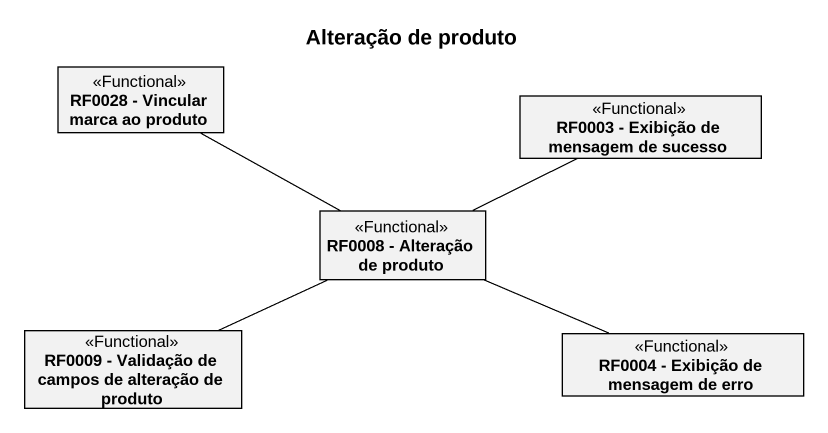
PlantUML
@startuml
title Alteração de produto
hide circle
hide empty members
class "RF0028 - Vincular marca ao produto" as RF0028_Vincular_marca_ao <<Functional>>
class "RF0003 - Exibição de mensagem de sucesso" as RF0003_Exibição_de_mensagem <<Functional>>
class "RF0008 - Alteração de produto" as RF0008_Alteração_de_produto <<Functional>>
class "RF0009 - Validação de campos de alteração de produto" as RF0009_Validação_de_campos <<Functional>>
class "RF0004 - Exibição de mensagem de erro" as RF0004_Exibição_de_mensagem <<Functional>>
RF0028_Vincular_marca_ao -right- RF0008_Alteração_de_produto
RF0003_Exibição_de_mensagem -left- RF0008_Alteração_de_produto
RF0009_Validação_de_campos -right- RF0008_Alteração_de_produto
RF0004_Exibição_de_mensagem -left- RF0008_Alteração_de_produto
@enduml
